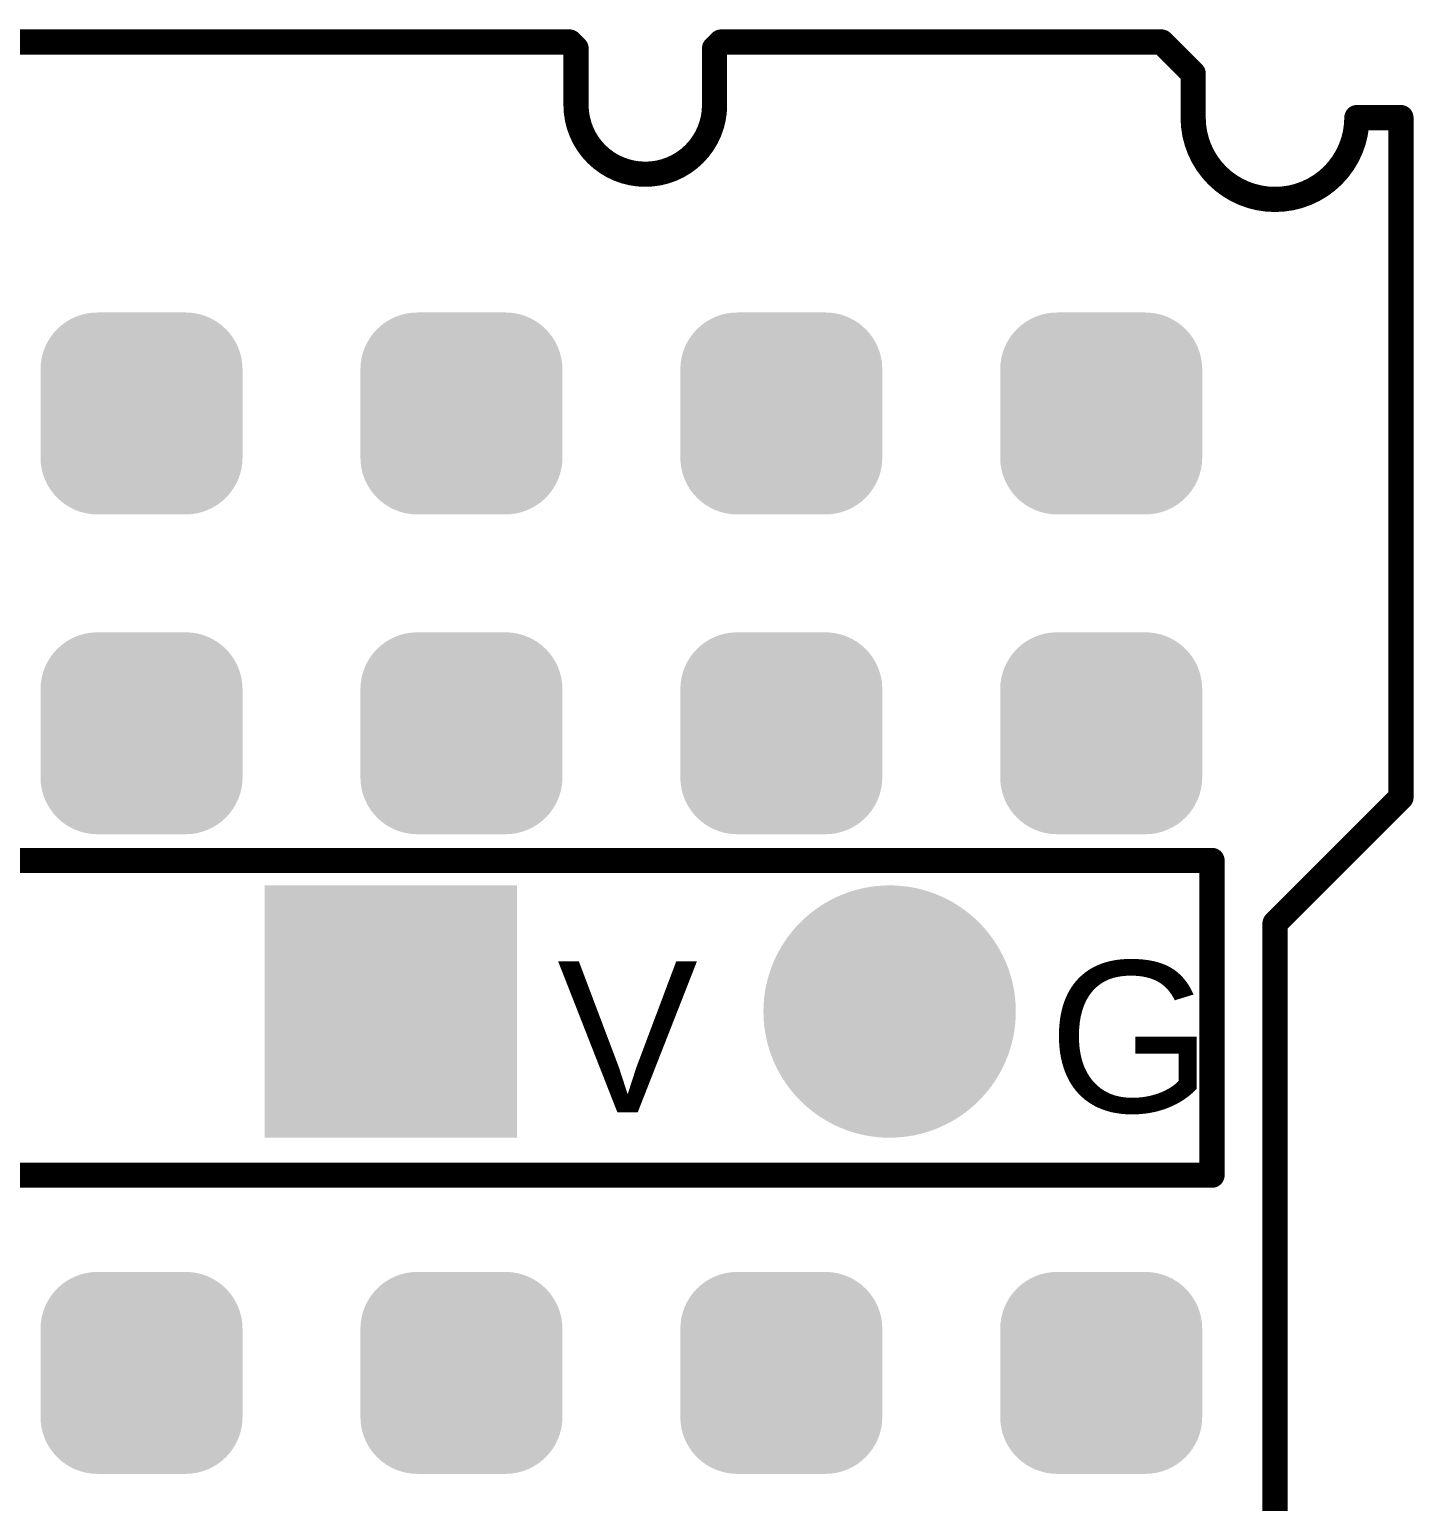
# Model space of a CAD drawing. Header units: millimetres. Extents: x -10.1 to 10.1, y -10.1 to 34.1.
# Drawn here: x -0.89 to 10.1, y 22.41 to 34.1 of the extents above; entities that cross this region are included whole.
import ezdxf

# ---------------------------------------------------------------- set-up
doc = ezdxf.new("R2010")
doc.units = ezdxf.units.MM
for name, color, linetype in [('BottomLayer', 5, 'Continuous'), ('BottomSolder', 6, 'Continuous'), ('Mechanical1', 6, 'Continuous'), ('MultiLayer', 9, 'Continuous'), ('PadHoleLayer', 156, 'Continuous'), ('TopLayer', 1, 'Continuous'), ('TopOverlay', 2, 'Continuous'), ('TopSolder', 216, 'Continuous')]:
    doc.layers.add(name, color=color, linetype=linetype)
doc.styles.add('Arial', font='arial.ttf', dxfattribs={"height": 0.2})

msp = doc.modelspace()

# ---------------------------------------------------------------- hatches: boundary and pattern name
at = {"layer": 'BottomLayer'}
h = msp.add_hatch(color=5, dxfattribs=at)
edge = h.paths.add_edge_path()
edge.add_arc((-0.35, 31.4), 0.35, 90, 180)
edge.add_line((-0.7, 31.4), (-0.7, 30.7))
edge.add_arc((-0.35, 30.7), 0.35, 180, 270)
edge.add_line((-0.35, 30.35), (0.35, 30.35))
edge.add_arc((0.35, 30.7), 0.35, 270, 360)
edge.add_line((0.7, 30.7), (0.7, 31.4))
edge.add_arc((0.35, 31.4), 0.35, 0, 90)
edge.add_line((0.35, 31.75), (-0.35, 31.75))
h = msp.add_hatch(color=5, dxfattribs=at)
edge = h.paths.add_edge_path()
edge.add_arc((2.89, 30.7), 0.35, 270, 360)
edge.add_line((3.24, 30.7), (3.24, 31.4))
edge.add_arc((2.89, 31.4), 0.35, 0, 90)
edge.add_line((2.89, 31.75), (2.19, 31.75))
edge.add_arc((2.19, 31.4), 0.35, 90, 180)
edge.add_line((1.84, 31.4), (1.84, 30.7))
edge.add_arc((2.19, 30.7), 0.35, 180, 270)
edge.add_line((2.19, 30.35), (2.89, 30.35))
h = msp.add_hatch(color=5, dxfattribs=at)
edge = h.paths.add_edge_path()
edge.add_arc((5.43, 30.7), 0.35, 270, 360)
edge.add_line((5.78, 30.7), (5.78, 31.4))
edge.add_arc((5.43, 31.4), 0.35, 0, 90)
edge.add_line((5.43, 31.75), (4.73, 31.75))
edge.add_arc((4.73, 31.4), 0.35, 90, 180)
edge.add_line((4.38, 31.4), (4.38, 30.7))
edge.add_arc((4.73, 30.7), 0.35, 180, 270)
edge.add_line((4.73, 30.35), (5.43, 30.35))
h = msp.add_hatch(color=5, dxfattribs=at)
edge = h.paths.add_edge_path()
edge.add_arc((7.97, 30.7), 0.35, 270, 360)
edge.add_line((8.32, 30.7), (8.32, 31.4))
edge.add_arc((7.97, 31.4), 0.35, 0, 90)
edge.add_line((7.97, 31.75), (7.27, 31.75))
edge.add_arc((7.27, 31.4), 0.35, 90, 180)
edge.add_line((6.92, 31.4), (6.92, 30.7))
edge.add_arc((7.27, 30.7), 0.35, 180, 270)
edge.add_line((7.27, 30.35), (7.97, 30.35))
h = msp.add_hatch(color=5, dxfattribs=at)
edge = h.paths.add_edge_path()
edge.add_arc((-0.35, 28.86), 0.35, 90, 180)
edge.add_line((-0.7, 28.86), (-0.7, 28.16))
edge.add_arc((-0.35, 28.16), 0.35, 180, 270)
edge.add_line((-0.35, 27.81), (0.35, 27.81))
edge.add_arc((0.35, 28.16), 0.35, 270, 360)
edge.add_line((0.7, 28.16), (0.7, 28.86))
edge.add_arc((0.35, 28.86), 0.35, 0, 90)
edge.add_line((0.35, 29.21), (-0.35, 29.21))
h = msp.add_hatch(color=5, dxfattribs=at)
edge = h.paths.add_edge_path()
edge.add_arc((2.89, 28.16), 0.35, 270, 360)
edge.add_line((3.24, 28.16), (3.24, 28.86))
edge.add_arc((2.89, 28.86), 0.35, 0, 90)
edge.add_line((2.89, 29.21), (2.19, 29.21))
edge.add_arc((2.19, 28.86), 0.35, 90, 180)
edge.add_line((1.84, 28.86), (1.84, 28.16))
edge.add_arc((2.19, 28.16), 0.35, 180, 270)
edge.add_line((2.19, 27.81), (2.89, 27.81))
h = msp.add_hatch(color=5, dxfattribs=at)
edge = h.paths.add_edge_path()
edge.add_arc((5.43, 28.16), 0.35, 270, 360)
edge.add_line((5.78, 28.16), (5.78, 28.86))
edge.add_arc((5.43, 28.86), 0.35, 0, 90)
edge.add_line((5.43, 29.21), (4.73, 29.21))
edge.add_arc((4.73, 28.86), 0.35, 90, 180)
edge.add_line((4.38, 28.86), (4.38, 28.16))
edge.add_arc((4.73, 28.16), 0.35, 180, 270)
edge.add_line((4.73, 27.81), (5.43, 27.81))
h = msp.add_hatch(color=5, dxfattribs=at)
edge = h.paths.add_edge_path()
edge.add_arc((7.97, 28.16), 0.35, 270, 360)
edge.add_line((8.32, 28.16), (8.32, 28.86))
edge.add_arc((7.97, 28.86), 0.35, 0, 90)
edge.add_line((7.97, 29.21), (7.27, 29.21))
edge.add_arc((7.27, 28.86), 0.35, 90, 180)
edge.add_line((6.92, 28.86), (6.92, 28.16))
edge.add_arc((7.27, 28.16), 0.35, 180, 270)
edge.add_line((7.27, 27.81), (7.97, 27.81))
msp.add_hatch(color=5, dxfattribs=at).paths.add_polyline_path([(1.08, 25.4), (1.08, 27.2), (2.88, 27.2), (2.88, 25.4)])
h = msp.add_hatch(color=5, dxfattribs=at)
edge = h.paths.add_edge_path()
edge.add_arc((5.94, 26.3), 0.9, 0, 360)
h = msp.add_hatch(color=5, dxfattribs=at)
edge = h.paths.add_edge_path()
edge.add_arc((-0.35, 23.78), 0.35, 90, 180)
edge.add_line((-0.7, 23.78), (-0.7, 23.08))
edge.add_arc((-0.35, 23.08), 0.35, 180, 270)
edge.add_line((-0.35, 22.73), (0.35, 22.73))
edge.add_arc((0.35, 23.08), 0.35, 270, 360)
edge.add_line((0.7, 23.08), (0.7, 23.78))
edge.add_arc((0.35, 23.78), 0.35, 0, 90)
edge.add_line((0.35, 24.13), (-0.35, 24.13))
h = msp.add_hatch(color=5, dxfattribs=at)
edge = h.paths.add_edge_path()
edge.add_arc((2.89, 23.08), 0.35, 270, 360)
edge.add_line((3.24, 23.08), (3.24, 23.78))
edge.add_arc((2.89, 23.78), 0.35, 0, 90)
edge.add_line((2.89, 24.13), (2.19, 24.13))
edge.add_arc((2.19, 23.78), 0.35, 90, 180)
edge.add_line((1.84, 23.78), (1.84, 23.08))
edge.add_arc((2.19, 23.08), 0.35, 180, 270)
edge.add_line((2.19, 22.73), (2.89, 22.73))
h = msp.add_hatch(color=5, dxfattribs=at)
edge = h.paths.add_edge_path()
edge.add_arc((5.43, 23.08), 0.35, 270, 360)
edge.add_line((5.78, 23.08), (5.78, 23.78))
edge.add_arc((5.43, 23.78), 0.35, 0, 90)
edge.add_line((5.43, 24.13), (4.73, 24.13))
edge.add_arc((4.73, 23.78), 0.35, 90, 180)
edge.add_line((4.38, 23.78), (4.38, 23.08))
edge.add_arc((4.73, 23.08), 0.35, 180, 270)
edge.add_line((4.73, 22.73), (5.43, 22.73))
h = msp.add_hatch(color=5, dxfattribs=at)
edge = h.paths.add_edge_path()
edge.add_arc((7.97, 23.08), 0.35, 270, 360)
edge.add_line((8.32, 23.08), (8.32, 23.78))
edge.add_arc((7.97, 23.78), 0.35, 0, 90)
edge.add_line((7.97, 24.13), (7.27, 24.13))
edge.add_arc((7.27, 23.78), 0.35, 90, 180)
edge.add_line((6.92, 23.78), (6.92, 23.08))
edge.add_arc((7.27, 23.08), 0.35, 180, 270)
edge.add_line((7.27, 22.73), (7.97, 22.73))
at = {"layer": 'BottomSolder'}
h = msp.add_hatch(color=6, dxfattribs=at)
edge = h.paths.add_edge_path()
edge.add_arc((-0.35, 31.4), 0.452, 90, 180)
edge.add_line((-0.802, 31.4), (-0.802, 30.7))
edge.add_arc((-0.35, 30.7), 0.452, 180, 270)
edge.add_line((-0.35, 30.248), (0.35, 30.248))
edge.add_arc((0.35, 30.7), 0.452, 270, 360)
edge.add_line((0.802, 30.7), (0.802, 31.4))
edge.add_arc((0.35, 31.4), 0.452, 0, 90)
edge.add_line((0.35, 31.852), (-0.35, 31.852))
h = msp.add_hatch(color=6, dxfattribs=at)
edge = h.paths.add_edge_path()
edge.add_arc((2.89, 30.7), 0.452, 270, 360)
edge.add_line((3.342, 30.7), (3.342, 31.4))
edge.add_arc((2.89, 31.4), 0.452, 0, 90)
edge.add_line((2.89, 31.852), (2.19, 31.852))
edge.add_arc((2.19, 31.4), 0.452, 90, 180)
edge.add_line((1.738, 31.4), (1.738, 30.7))
edge.add_arc((2.19, 30.7), 0.452, 180, 270)
edge.add_line((2.19, 30.248), (2.89, 30.248))
h = msp.add_hatch(color=6, dxfattribs=at)
edge = h.paths.add_edge_path()
edge.add_arc((5.43, 30.7), 0.452, 270, 360)
edge.add_line((5.882, 30.7), (5.882, 31.4))
edge.add_arc((5.43, 31.4), 0.452, 0, 90)
edge.add_line((5.43, 31.852), (4.73, 31.852))
edge.add_arc((4.73, 31.4), 0.452, 90, 180)
edge.add_line((4.278, 31.4), (4.278, 30.7))
edge.add_arc((4.73, 30.7), 0.452, 180, 270)
edge.add_line((4.73, 30.248), (5.43, 30.248))
h = msp.add_hatch(color=6, dxfattribs=at)
edge = h.paths.add_edge_path()
edge.add_arc((7.97, 30.7), 0.452, 270, 360)
edge.add_line((8.422, 30.7), (8.422, 31.4))
edge.add_arc((7.97, 31.4), 0.452, 0, 90)
edge.add_line((7.97, 31.852), (7.27, 31.852))
edge.add_arc((7.27, 31.4), 0.452, 90, 180)
edge.add_line((6.818, 31.4), (6.818, 30.7))
edge.add_arc((7.27, 30.7), 0.452, 180, 270)
edge.add_line((7.27, 30.248), (7.97, 30.248))
h = msp.add_hatch(color=6, dxfattribs=at)
edge = h.paths.add_edge_path()
edge.add_arc((-0.35, 28.86), 0.452, 90, 180)
edge.add_line((-0.802, 28.86), (-0.802, 28.16))
edge.add_arc((-0.35, 28.16), 0.452, 180, 270)
edge.add_line((-0.35, 27.708), (0.35, 27.708))
edge.add_arc((0.35, 28.16), 0.452, 270, 360)
edge.add_line((0.802, 28.16), (0.802, 28.86))
edge.add_arc((0.35, 28.86), 0.452, 0, 90)
edge.add_line((0.35, 29.312), (-0.35, 29.312))
h = msp.add_hatch(color=6, dxfattribs=at)
edge = h.paths.add_edge_path()
edge.add_arc((2.89, 28.16), 0.452, 270, 360)
edge.add_line((3.342, 28.16), (3.342, 28.86))
edge.add_arc((2.89, 28.86), 0.452, 0, 90)
edge.add_line((2.89, 29.312), (2.19, 29.312))
edge.add_arc((2.19, 28.86), 0.452, 90, 180)
edge.add_line((1.738, 28.86), (1.738, 28.16))
edge.add_arc((2.19, 28.16), 0.452, 180, 270)
edge.add_line((2.19, 27.708), (2.89, 27.708))
h = msp.add_hatch(color=6, dxfattribs=at)
edge = h.paths.add_edge_path()
edge.add_arc((5.43, 28.16), 0.452, 270, 360)
edge.add_line((5.882, 28.16), (5.882, 28.86))
edge.add_arc((5.43, 28.86), 0.452, 0, 90)
edge.add_line((5.43, 29.312), (4.73, 29.312))
edge.add_arc((4.73, 28.86), 0.452, 90, 180)
edge.add_line((4.278, 28.86), (4.278, 28.16))
edge.add_arc((4.73, 28.16), 0.452, 180, 270)
edge.add_line((4.73, 27.708), (5.43, 27.708))
h = msp.add_hatch(color=6, dxfattribs=at)
edge = h.paths.add_edge_path()
edge.add_arc((7.97, 28.16), 0.452, 270, 360)
edge.add_line((8.422, 28.16), (8.422, 28.86))
edge.add_arc((7.97, 28.86), 0.452, 0, 90)
edge.add_line((7.97, 29.312), (7.27, 29.312))
edge.add_arc((7.27, 28.86), 0.452, 90, 180)
edge.add_line((6.818, 28.86), (6.818, 28.16))
edge.add_arc((7.27, 28.16), 0.452, 180, 270)
edge.add_line((7.27, 27.708), (7.97, 27.708))
msp.add_hatch(color=6, dxfattribs=at).paths.add_polyline_path([(0.978, 25.298), (0.978, 27.302), (2.982, 27.302), (2.982, 25.298)])
h = msp.add_hatch(color=6, dxfattribs=at)
edge = h.paths.add_edge_path()
edge.add_arc((5.94, 26.3), 1.002, 0, 360)
h = msp.add_hatch(color=6, dxfattribs=at)
edge = h.paths.add_edge_path()
edge.add_arc((-0.35, 23.78), 0.452, 90, 180)
edge.add_line((-0.802, 23.78), (-0.802, 23.08))
edge.add_arc((-0.35, 23.08), 0.452, 180, 270)
edge.add_line((-0.35, 22.628), (0.35, 22.628))
edge.add_arc((0.35, 23.08), 0.452, 270, 360)
edge.add_line((0.802, 23.08), (0.802, 23.78))
edge.add_arc((0.35, 23.78), 0.452, 0, 90)
edge.add_line((0.35, 24.232), (-0.35, 24.232))
h = msp.add_hatch(color=6, dxfattribs=at)
edge = h.paths.add_edge_path()
edge.add_arc((2.89, 23.08), 0.452, 270, 360)
edge.add_line((3.342, 23.08), (3.342, 23.78))
edge.add_arc((2.89, 23.78), 0.452, 0, 90)
edge.add_line((2.89, 24.232), (2.19, 24.232))
edge.add_arc((2.19, 23.78), 0.452, 90, 180)
edge.add_line((1.738, 23.78), (1.738, 23.08))
edge.add_arc((2.19, 23.08), 0.452, 180, 270)
edge.add_line((2.19, 22.628), (2.89, 22.628))
h = msp.add_hatch(color=6, dxfattribs=at)
edge = h.paths.add_edge_path()
edge.add_arc((5.43, 23.08), 0.452, 270, 360)
edge.add_line((5.882, 23.08), (5.882, 23.78))
edge.add_arc((5.43, 23.78), 0.452, 0, 90)
edge.add_line((5.43, 24.232), (4.73, 24.232))
edge.add_arc((4.73, 23.78), 0.452, 90, 180)
edge.add_line((4.278, 23.78), (4.278, 23.08))
edge.add_arc((4.73, 23.08), 0.452, 180, 270)
edge.add_line((4.73, 22.628), (5.43, 22.628))
h = msp.add_hatch(color=6, dxfattribs=at)
edge = h.paths.add_edge_path()
edge.add_arc((7.97, 23.08), 0.452, 270, 360)
edge.add_line((8.422, 23.08), (8.422, 23.78))
edge.add_arc((7.97, 23.78), 0.452, 0, 90)
edge.add_line((7.97, 24.232), (7.27, 24.232))
edge.add_arc((7.27, 23.78), 0.452, 90, 180)
edge.add_line((6.818, 23.78), (6.818, 23.08))
edge.add_arc((7.27, 23.08), 0.452, 180, 270)
edge.add_line((7.27, 22.628), (7.97, 22.628))
at = {"layer": 'MultiLayer'}
h = msp.add_hatch(color=9, dxfattribs=at)
edge = h.paths.add_edge_path()
edge.add_arc((-0.35, 31.4), 0.35, 90, 180)
edge.add_line((-0.7, 31.4), (-0.7, 30.7))
edge.add_arc((-0.35, 30.7), 0.35, 180, 270)
edge.add_line((-0.35, 30.35), (0.35, 30.35))
edge.add_arc((0.35, 30.7), 0.35, 270, 360)
edge.add_line((0.7, 30.7), (0.7, 31.4))
edge.add_arc((0.35, 31.4), 0.35, 0, 90)
edge.add_line((0.35, 31.75), (-0.35, 31.75))
h = msp.add_hatch(color=9, dxfattribs=at)
edge = h.paths.add_edge_path()
edge.add_arc((2.89, 30.7), 0.35, 270, 360)
edge.add_line((3.24, 30.7), (3.24, 31.4))
edge.add_arc((2.89, 31.4), 0.35, 0, 90)
edge.add_line((2.89, 31.75), (2.19, 31.75))
edge.add_arc((2.19, 31.4), 0.35, 90, 180)
edge.add_line((1.84, 31.4), (1.84, 30.7))
edge.add_arc((2.19, 30.7), 0.35, 180, 270)
edge.add_line((2.19, 30.35), (2.89, 30.35))
h = msp.add_hatch(color=9, dxfattribs=at)
edge = h.paths.add_edge_path()
edge.add_arc((5.43, 30.7), 0.35, 270, 360)
edge.add_line((5.78, 30.7), (5.78, 31.4))
edge.add_arc((5.43, 31.4), 0.35, 0, 90)
edge.add_line((5.43, 31.75), (4.73, 31.75))
edge.add_arc((4.73, 31.4), 0.35, 90, 180)
edge.add_line((4.38, 31.4), (4.38, 30.7))
edge.add_arc((4.73, 30.7), 0.35, 180, 270)
edge.add_line((4.73, 30.35), (5.43, 30.35))
h = msp.add_hatch(color=9, dxfattribs=at)
edge = h.paths.add_edge_path()
edge.add_arc((7.97, 30.7), 0.35, 270, 360)
edge.add_line((8.32, 30.7), (8.32, 31.4))
edge.add_arc((7.97, 31.4), 0.35, 0, 90)
edge.add_line((7.97, 31.75), (7.27, 31.75))
edge.add_arc((7.27, 31.4), 0.35, 90, 180)
edge.add_line((6.92, 31.4), (6.92, 30.7))
edge.add_arc((7.27, 30.7), 0.35, 180, 270)
edge.add_line((7.27, 30.35), (7.97, 30.35))
h = msp.add_hatch(color=9, dxfattribs=at)
edge = h.paths.add_edge_path()
edge.add_arc((-0.35, 28.86), 0.35, 90, 180)
edge.add_line((-0.7, 28.86), (-0.7, 28.16))
edge.add_arc((-0.35, 28.16), 0.35, 180, 270)
edge.add_line((-0.35, 27.81), (0.35, 27.81))
edge.add_arc((0.35, 28.16), 0.35, 270, 360)
edge.add_line((0.7, 28.16), (0.7, 28.86))
edge.add_arc((0.35, 28.86), 0.35, 0, 90)
edge.add_line((0.35, 29.21), (-0.35, 29.21))
h = msp.add_hatch(color=9, dxfattribs=at)
edge = h.paths.add_edge_path()
edge.add_arc((2.89, 28.16), 0.35, 270, 360)
edge.add_line((3.24, 28.16), (3.24, 28.86))
edge.add_arc((2.89, 28.86), 0.35, 0, 90)
edge.add_line((2.89, 29.21), (2.19, 29.21))
edge.add_arc((2.19, 28.86), 0.35, 90, 180)
edge.add_line((1.84, 28.86), (1.84, 28.16))
edge.add_arc((2.19, 28.16), 0.35, 180, 270)
edge.add_line((2.19, 27.81), (2.89, 27.81))
h = msp.add_hatch(color=9, dxfattribs=at)
edge = h.paths.add_edge_path()
edge.add_arc((5.43, 28.16), 0.35, 270, 360)
edge.add_line((5.78, 28.16), (5.78, 28.86))
edge.add_arc((5.43, 28.86), 0.35, 0, 90)
edge.add_line((5.43, 29.21), (4.73, 29.21))
edge.add_arc((4.73, 28.86), 0.35, 90, 180)
edge.add_line((4.38, 28.86), (4.38, 28.16))
edge.add_arc((4.73, 28.16), 0.35, 180, 270)
edge.add_line((4.73, 27.81), (5.43, 27.81))
h = msp.add_hatch(color=9, dxfattribs=at)
edge = h.paths.add_edge_path()
edge.add_arc((7.97, 28.16), 0.35, 270, 360)
edge.add_line((8.32, 28.16), (8.32, 28.86))
edge.add_arc((7.97, 28.86), 0.35, 0, 90)
edge.add_line((7.97, 29.21), (7.27, 29.21))
edge.add_arc((7.27, 28.86), 0.35, 90, 180)
edge.add_line((6.92, 28.86), (6.92, 28.16))
edge.add_arc((7.27, 28.16), 0.35, 180, 270)
edge.add_line((7.27, 27.81), (7.97, 27.81))
msp.add_hatch(color=9, dxfattribs=at).paths.add_polyline_path([(1.08, 25.4), (1.08, 27.2), (2.88, 27.2), (2.88, 25.4)])
h = msp.add_hatch(color=9, dxfattribs=at)
edge = h.paths.add_edge_path()
edge.add_arc((5.94, 26.3), 0.9, 0, 360)
h = msp.add_hatch(color=9, dxfattribs=at)
edge = h.paths.add_edge_path()
edge.add_arc((-0.35, 23.78), 0.35, 90, 180)
edge.add_line((-0.7, 23.78), (-0.7, 23.08))
edge.add_arc((-0.35, 23.08), 0.35, 180, 270)
edge.add_line((-0.35, 22.73), (0.35, 22.73))
edge.add_arc((0.35, 23.08), 0.35, 270, 360)
edge.add_line((0.7, 23.08), (0.7, 23.78))
edge.add_arc((0.35, 23.78), 0.35, 0, 90)
edge.add_line((0.35, 24.13), (-0.35, 24.13))
h = msp.add_hatch(color=9, dxfattribs=at)
edge = h.paths.add_edge_path()
edge.add_arc((2.89, 23.08), 0.35, 270, 360)
edge.add_line((3.24, 23.08), (3.24, 23.78))
edge.add_arc((2.89, 23.78), 0.35, 0, 90)
edge.add_line((2.89, 24.13), (2.19, 24.13))
edge.add_arc((2.19, 23.78), 0.35, 90, 180)
edge.add_line((1.84, 23.78), (1.84, 23.08))
edge.add_arc((2.19, 23.08), 0.35, 180, 270)
edge.add_line((2.19, 22.73), (2.89, 22.73))
h = msp.add_hatch(color=9, dxfattribs=at)
edge = h.paths.add_edge_path()
edge.add_arc((5.43, 23.08), 0.35, 270, 360)
edge.add_line((5.78, 23.08), (5.78, 23.78))
edge.add_arc((5.43, 23.78), 0.35, 0, 90)
edge.add_line((5.43, 24.13), (4.73, 24.13))
edge.add_arc((4.73, 23.78), 0.35, 90, 180)
edge.add_line((4.38, 23.78), (4.38, 23.08))
edge.add_arc((4.73, 23.08), 0.35, 180, 270)
edge.add_line((4.73, 22.73), (5.43, 22.73))
h = msp.add_hatch(color=9, dxfattribs=at)
edge = h.paths.add_edge_path()
edge.add_arc((7.97, 23.08), 0.35, 270, 360)
edge.add_line((8.32, 23.08), (8.32, 23.78))
edge.add_arc((7.97, 23.78), 0.35, 0, 90)
edge.add_line((7.97, 24.13), (7.27, 24.13))
edge.add_arc((7.27, 23.78), 0.35, 90, 180)
edge.add_line((6.92, 23.78), (6.92, 23.08))
edge.add_arc((7.27, 23.08), 0.35, 180, 270)
edge.add_line((7.27, 22.73), (7.97, 22.73))
at = {"layer": 'PadHoleLayer'}
h = msp.add_hatch(color=156, dxfattribs=at)
edge = h.paths.add_edge_path()
edge.add_arc((0, 31.05), 0.425, 0, 360)
h = msp.add_hatch(color=156, dxfattribs=at)
edge = h.paths.add_edge_path()
edge.add_arc((2.54, 31.05), 0.425, 0, 360)
h = msp.add_hatch(color=156, dxfattribs=at)
edge = h.paths.add_edge_path()
edge.add_arc((5.08, 31.05), 0.425, 0, 360)
h = msp.add_hatch(color=156, dxfattribs=at)
edge = h.paths.add_edge_path()
edge.add_arc((7.62, 31.05), 0.425, 0, 360)
h = msp.add_hatch(color=156, dxfattribs=at)
edge = h.paths.add_edge_path()
edge.add_arc((0, 28.51), 0.425, 0, 360)
h = msp.add_hatch(color=156, dxfattribs=at)
edge = h.paths.add_edge_path()
edge.add_arc((2.54, 28.51), 0.425, 0, 360)
h = msp.add_hatch(color=156, dxfattribs=at)
edge = h.paths.add_edge_path()
edge.add_arc((5.08, 28.51), 0.425, 0, 360)
h = msp.add_hatch(color=156, dxfattribs=at)
edge = h.paths.add_edge_path()
edge.add_arc((7.62, 28.51), 0.425, 0, 360)
h = msp.add_hatch(color=156, dxfattribs=at)
edge = h.paths.add_edge_path()
edge.add_arc((1.98, 26.3), 0.65, 0, 360)
h = msp.add_hatch(color=156, dxfattribs=at)
edge = h.paths.add_edge_path()
edge.add_arc((5.94, 26.3), 0.65, 0, 360)
h = msp.add_hatch(color=156, dxfattribs=at)
edge = h.paths.add_edge_path()
edge.add_arc((0, 23.43), 0.425, 0, 360)
h = msp.add_hatch(color=156, dxfattribs=at)
edge = h.paths.add_edge_path()
edge.add_arc((2.54, 23.43), 0.425, 0, 360)
h = msp.add_hatch(color=156, dxfattribs=at)
edge = h.paths.add_edge_path()
edge.add_arc((5.08, 23.43), 0.425, 0, 360)
h = msp.add_hatch(color=156, dxfattribs=at)
edge = h.paths.add_edge_path()
edge.add_arc((7.62, 23.43), 0.425, 0, 360)
at = {"layer": 'TopLayer'}
h = msp.add_hatch(color=1, dxfattribs=at)
edge = h.paths.add_edge_path()
edge.add_arc((-0.35, 31.4), 0.35, 90, 180)
edge.add_line((-0.7, 31.4), (-0.7, 30.7))
edge.add_arc((-0.35, 30.7), 0.35, 180, 270)
edge.add_line((-0.35, 30.35), (0.35, 30.35))
edge.add_arc((0.35, 30.7), 0.35, 270, 360)
edge.add_line((0.7, 30.7), (0.7, 31.4))
edge.add_arc((0.35, 31.4), 0.35, 0, 90)
edge.add_line((0.35, 31.75), (-0.35, 31.75))
h = msp.add_hatch(color=1, dxfattribs=at)
edge = h.paths.add_edge_path()
edge.add_arc((2.89, 30.7), 0.35, 270, 360)
edge.add_line((3.24, 30.7), (3.24, 31.4))
edge.add_arc((2.89, 31.4), 0.35, 0, 90)
edge.add_line((2.89, 31.75), (2.19, 31.75))
edge.add_arc((2.19, 31.4), 0.35, 90, 180)
edge.add_line((1.84, 31.4), (1.84, 30.7))
edge.add_arc((2.19, 30.7), 0.35, 180, 270)
edge.add_line((2.19, 30.35), (2.89, 30.35))
h = msp.add_hatch(color=1, dxfattribs=at)
edge = h.paths.add_edge_path()
edge.add_arc((5.43, 30.7), 0.35, 270, 360)
edge.add_line((5.78, 30.7), (5.78, 31.4))
edge.add_arc((5.43, 31.4), 0.35, 0, 90)
edge.add_line((5.43, 31.75), (4.73, 31.75))
edge.add_arc((4.73, 31.4), 0.35, 90, 180)
edge.add_line((4.38, 31.4), (4.38, 30.7))
edge.add_arc((4.73, 30.7), 0.35, 180, 270)
edge.add_line((4.73, 30.35), (5.43, 30.35))
h = msp.add_hatch(color=1, dxfattribs=at)
edge = h.paths.add_edge_path()
edge.add_arc((7.97, 30.7), 0.35, 270, 360)
edge.add_line((8.32, 30.7), (8.32, 31.4))
edge.add_arc((7.97, 31.4), 0.35, 0, 90)
edge.add_line((7.97, 31.75), (7.27, 31.75))
edge.add_arc((7.27, 31.4), 0.35, 90, 180)
edge.add_line((6.92, 31.4), (6.92, 30.7))
edge.add_arc((7.27, 30.7), 0.35, 180, 270)
edge.add_line((7.27, 30.35), (7.97, 30.35))
h = msp.add_hatch(color=1, dxfattribs=at)
edge = h.paths.add_edge_path()
edge.add_arc((-0.35, 28.86), 0.35, 90, 180)
edge.add_line((-0.7, 28.86), (-0.7, 28.16))
edge.add_arc((-0.35, 28.16), 0.35, 180, 270)
edge.add_line((-0.35, 27.81), (0.35, 27.81))
edge.add_arc((0.35, 28.16), 0.35, 270, 360)
edge.add_line((0.7, 28.16), (0.7, 28.86))
edge.add_arc((0.35, 28.86), 0.35, 0, 90)
edge.add_line((0.35, 29.21), (-0.35, 29.21))
h = msp.add_hatch(color=1, dxfattribs=at)
edge = h.paths.add_edge_path()
edge.add_arc((2.89, 28.16), 0.35, 270, 360)
edge.add_line((3.24, 28.16), (3.24, 28.86))
edge.add_arc((2.89, 28.86), 0.35, 0, 90)
edge.add_line((2.89, 29.21), (2.19, 29.21))
edge.add_arc((2.19, 28.86), 0.35, 90, 180)
edge.add_line((1.84, 28.86), (1.84, 28.16))
edge.add_arc((2.19, 28.16), 0.35, 180, 270)
edge.add_line((2.19, 27.81), (2.89, 27.81))
h = msp.add_hatch(color=1, dxfattribs=at)
edge = h.paths.add_edge_path()
edge.add_arc((5.43, 28.16), 0.35, 270, 360)
edge.add_line((5.78, 28.16), (5.78, 28.86))
edge.add_arc((5.43, 28.86), 0.35, 0, 90)
edge.add_line((5.43, 29.21), (4.73, 29.21))
edge.add_arc((4.73, 28.86), 0.35, 90, 180)
edge.add_line((4.38, 28.86), (4.38, 28.16))
edge.add_arc((4.73, 28.16), 0.35, 180, 270)
edge.add_line((4.73, 27.81), (5.43, 27.81))
h = msp.add_hatch(color=1, dxfattribs=at)
edge = h.paths.add_edge_path()
edge.add_arc((7.97, 28.16), 0.35, 270, 360)
edge.add_line((8.32, 28.16), (8.32, 28.86))
edge.add_arc((7.97, 28.86), 0.35, 0, 90)
edge.add_line((7.97, 29.21), (7.27, 29.21))
edge.add_arc((7.27, 28.86), 0.35, 90, 180)
edge.add_line((6.92, 28.86), (6.92, 28.16))
edge.add_arc((7.27, 28.16), 0.35, 180, 270)
edge.add_line((7.27, 27.81), (7.97, 27.81))
msp.add_hatch(color=1, dxfattribs=at).paths.add_polyline_path([(1.08, 25.4), (1.08, 27.2), (2.88, 27.2), (2.88, 25.4)])
h = msp.add_hatch(color=1, dxfattribs=at)
edge = h.paths.add_edge_path()
edge.add_arc((5.94, 26.3), 0.9, 0, 360)
h = msp.add_hatch(color=1, dxfattribs=at)
edge = h.paths.add_edge_path()
edge.add_arc((-0.35, 23.78), 0.35, 90, 180)
edge.add_line((-0.7, 23.78), (-0.7, 23.08))
edge.add_arc((-0.35, 23.08), 0.35, 180, 270)
edge.add_line((-0.35, 22.73), (0.35, 22.73))
edge.add_arc((0.35, 23.08), 0.35, 270, 360)
edge.add_line((0.7, 23.08), (0.7, 23.78))
edge.add_arc((0.35, 23.78), 0.35, 0, 90)
edge.add_line((0.35, 24.13), (-0.35, 24.13))
h = msp.add_hatch(color=1, dxfattribs=at)
edge = h.paths.add_edge_path()
edge.add_arc((2.89, 23.08), 0.35, 270, 360)
edge.add_line((3.24, 23.08), (3.24, 23.78))
edge.add_arc((2.89, 23.78), 0.35, 0, 90)
edge.add_line((2.89, 24.13), (2.19, 24.13))
edge.add_arc((2.19, 23.78), 0.35, 90, 180)
edge.add_line((1.84, 23.78), (1.84, 23.08))
edge.add_arc((2.19, 23.08), 0.35, 180, 270)
edge.add_line((2.19, 22.73), (2.89, 22.73))
h = msp.add_hatch(color=1, dxfattribs=at)
edge = h.paths.add_edge_path()
edge.add_arc((5.43, 23.08), 0.35, 270, 360)
edge.add_line((5.78, 23.08), (5.78, 23.78))
edge.add_arc((5.43, 23.78), 0.35, 0, 90)
edge.add_line((5.43, 24.13), (4.73, 24.13))
edge.add_arc((4.73, 23.78), 0.35, 90, 180)
edge.add_line((4.38, 23.78), (4.38, 23.08))
edge.add_arc((4.73, 23.08), 0.35, 180, 270)
edge.add_line((4.73, 22.73), (5.43, 22.73))
h = msp.add_hatch(color=1, dxfattribs=at)
edge = h.paths.add_edge_path()
edge.add_arc((7.97, 23.08), 0.35, 270, 360)
edge.add_line((8.32, 23.08), (8.32, 23.78))
edge.add_arc((7.97, 23.78), 0.35, 0, 90)
edge.add_line((7.97, 24.13), (7.27, 24.13))
edge.add_arc((7.27, 23.78), 0.35, 90, 180)
edge.add_line((6.92, 23.78), (6.92, 23.08))
edge.add_arc((7.27, 23.08), 0.35, 180, 270)
edge.add_line((7.27, 22.73), (7.97, 22.73))
at = {"layer": 'TopSolder'}
h = msp.add_hatch(color=216, dxfattribs=at)
edge = h.paths.add_edge_path()
edge.add_arc((-0.35, 31.4), 0.452, 90, 180)
edge.add_line((-0.802, 31.4), (-0.802, 30.7))
edge.add_arc((-0.35, 30.7), 0.452, 180, 270)
edge.add_line((-0.35, 30.248), (0.35, 30.248))
edge.add_arc((0.35, 30.7), 0.452, 270, 360)
edge.add_line((0.802, 30.7), (0.802, 31.4))
edge.add_arc((0.35, 31.4), 0.452, 0, 90)
edge.add_line((0.35, 31.852), (-0.35, 31.852))
h = msp.add_hatch(color=216, dxfattribs=at)
edge = h.paths.add_edge_path()
edge.add_arc((2.89, 30.7), 0.452, 270, 360)
edge.add_line((3.342, 30.7), (3.342, 31.4))
edge.add_arc((2.89, 31.4), 0.452, 0, 90)
edge.add_line((2.89, 31.852), (2.19, 31.852))
edge.add_arc((2.19, 31.4), 0.452, 90, 180)
edge.add_line((1.738, 31.4), (1.738, 30.7))
edge.add_arc((2.19, 30.7), 0.452, 180, 270)
edge.add_line((2.19, 30.248), (2.89, 30.248))
h = msp.add_hatch(color=216, dxfattribs=at)
edge = h.paths.add_edge_path()
edge.add_arc((5.43, 30.7), 0.452, 270, 360)
edge.add_line((5.882, 30.7), (5.882, 31.4))
edge.add_arc((5.43, 31.4), 0.452, 0, 90)
edge.add_line((5.43, 31.852), (4.73, 31.852))
edge.add_arc((4.73, 31.4), 0.452, 90, 180)
edge.add_line((4.278, 31.4), (4.278, 30.7))
edge.add_arc((4.73, 30.7), 0.452, 180, 270)
edge.add_line((4.73, 30.248), (5.43, 30.248))
h = msp.add_hatch(color=216, dxfattribs=at)
edge = h.paths.add_edge_path()
edge.add_arc((7.97, 30.7), 0.452, 270, 360)
edge.add_line((8.422, 30.7), (8.422, 31.4))
edge.add_arc((7.97, 31.4), 0.452, 0, 90)
edge.add_line((7.97, 31.852), (7.27, 31.852))
edge.add_arc((7.27, 31.4), 0.452, 90, 180)
edge.add_line((6.818, 31.4), (6.818, 30.7))
edge.add_arc((7.27, 30.7), 0.452, 180, 270)
edge.add_line((7.27, 30.248), (7.97, 30.248))
h = msp.add_hatch(color=216, dxfattribs=at)
edge = h.paths.add_edge_path()
edge.add_arc((-0.35, 28.86), 0.452, 90, 180)
edge.add_line((-0.802, 28.86), (-0.802, 28.16))
edge.add_arc((-0.35, 28.16), 0.452, 180, 270)
edge.add_line((-0.35, 27.708), (0.35, 27.708))
edge.add_arc((0.35, 28.16), 0.452, 270, 360)
edge.add_line((0.802, 28.16), (0.802, 28.86))
edge.add_arc((0.35, 28.86), 0.452, 0, 90)
edge.add_line((0.35, 29.312), (-0.35, 29.312))
h = msp.add_hatch(color=216, dxfattribs=at)
edge = h.paths.add_edge_path()
edge.add_arc((2.89, 28.16), 0.452, 270, 360)
edge.add_line((3.342, 28.16), (3.342, 28.86))
edge.add_arc((2.89, 28.86), 0.452, 0, 90)
edge.add_line((2.89, 29.312), (2.19, 29.312))
edge.add_arc((2.19, 28.86), 0.452, 90, 180)
edge.add_line((1.738, 28.86), (1.738, 28.16))
edge.add_arc((2.19, 28.16), 0.452, 180, 270)
edge.add_line((2.19, 27.708), (2.89, 27.708))
h = msp.add_hatch(color=216, dxfattribs=at)
edge = h.paths.add_edge_path()
edge.add_arc((5.43, 28.16), 0.452, 270, 360)
edge.add_line((5.882, 28.16), (5.882, 28.86))
edge.add_arc((5.43, 28.86), 0.452, 0, 90)
edge.add_line((5.43, 29.312), (4.73, 29.312))
edge.add_arc((4.73, 28.86), 0.452, 90, 180)
edge.add_line((4.278, 28.86), (4.278, 28.16))
edge.add_arc((4.73, 28.16), 0.452, 180, 270)
edge.add_line((4.73, 27.708), (5.43, 27.708))
h = msp.add_hatch(color=216, dxfattribs=at)
edge = h.paths.add_edge_path()
edge.add_arc((7.97, 28.16), 0.452, 270, 360)
edge.add_line((8.422, 28.16), (8.422, 28.86))
edge.add_arc((7.97, 28.86), 0.452, 0, 90)
edge.add_line((7.97, 29.312), (7.27, 29.312))
edge.add_arc((7.27, 28.86), 0.452, 90, 180)
edge.add_line((6.818, 28.86), (6.818, 28.16))
edge.add_arc((7.27, 28.16), 0.452, 180, 270)
edge.add_line((7.27, 27.708), (7.97, 27.708))
msp.add_hatch(color=216, dxfattribs=at).paths.add_polyline_path([(0.978, 25.298), (0.978, 27.302), (2.982, 27.302), (2.982, 25.298)])
h = msp.add_hatch(color=216, dxfattribs=at)
edge = h.paths.add_edge_path()
edge.add_arc((5.94, 26.3), 1.002, 0, 360)
h = msp.add_hatch(color=216, dxfattribs=at)
edge = h.paths.add_edge_path()
edge.add_arc((-0.35, 23.78), 0.452, 90, 180)
edge.add_line((-0.802, 23.78), (-0.802, 23.08))
edge.add_arc((-0.35, 23.08), 0.452, 180, 270)
edge.add_line((-0.35, 22.628), (0.35, 22.628))
edge.add_arc((0.35, 23.08), 0.452, 270, 360)
edge.add_line((0.802, 23.08), (0.802, 23.78))
edge.add_arc((0.35, 23.78), 0.452, 0, 90)
edge.add_line((0.35, 24.232), (-0.35, 24.232))
h = msp.add_hatch(color=216, dxfattribs=at)
edge = h.paths.add_edge_path()
edge.add_arc((2.89, 23.08), 0.452, 270, 360)
edge.add_line((3.342, 23.08), (3.342, 23.78))
edge.add_arc((2.89, 23.78), 0.452, 0, 90)
edge.add_line((2.89, 24.232), (2.19, 24.232))
edge.add_arc((2.19, 23.78), 0.452, 90, 180)
edge.add_line((1.738, 23.78), (1.738, 23.08))
edge.add_arc((2.19, 23.08), 0.452, 180, 270)
edge.add_line((2.19, 22.628), (2.89, 22.628))
h = msp.add_hatch(color=216, dxfattribs=at)
edge = h.paths.add_edge_path()
edge.add_arc((5.43, 23.08), 0.452, 270, 360)
edge.add_line((5.882, 23.08), (5.882, 23.78))
edge.add_arc((5.43, 23.78), 0.452, 0, 90)
edge.add_line((5.43, 24.232), (4.73, 24.232))
edge.add_arc((4.73, 23.78), 0.452, 90, 180)
edge.add_line((4.278, 23.78), (4.278, 23.08))
edge.add_arc((4.73, 23.08), 0.452, 180, 270)
edge.add_line((4.73, 22.628), (5.43, 22.628))
h = msp.add_hatch(color=216, dxfattribs=at)
edge = h.paths.add_edge_path()
edge.add_arc((7.97, 23.08), 0.452, 270, 360)
edge.add_line((8.422, 23.08), (8.422, 23.78))
edge.add_arc((7.97, 23.78), 0.452, 0, 90)
edge.add_line((7.97, 24.232), (7.27, 24.232))
edge.add_arc((7.27, 23.78), 0.452, 90, 180)
edge.add_line((6.818, 23.78), (6.818, 23.08))
edge.add_arc((7.27, 23.08), 0.452, 180, 270)
edge.add_line((7.27, 22.628), (7.97, 22.628))

# ---------------------------------------------------------------- linework, layer by layer
at = {"layer": 'Mechanical1', "const_width": 0.2}
for points in [[(-3.4, 34), (0, 34)], [(0, 34), (3.4, 34)], [(3.4, 34), (3.45, 33.95)], [(3.45, 33.5), (3.45, 33.95)], [(4.55, 33.95), (4.6, 34)], [(4.55, 33.5), (4.55, 33.95)], [(4.6, 34), (7.5, 34)], [(7.5, 34), (8.1, 34)], [(8.1, 34), (8.35, 33.75)], [(8.35, 33.4), (8.35, 33.75)], [(9.65, 33.4), (10, 33.4)], [(10, 28), (10, 33.4)], [(9, 27), (10, 28)], [(9, 21), (9, 27)]]:
    msp.add_lwpolyline(points, dxfattribs=at)
at = {"layer": 'Mechanical1', "const_width": 0.1}
for points in [[(-0.05, 34, 1), (0.05, 34, 1)], [(-0.05, 34, 1), (0.05, 34, 1)], [(3.35, 34, 1), (3.45, 34, 1)], [(3.35, 34, 1), (3.45, 34, 1)], [(3.4, 33.95, 1), (3.5, 33.95, 1)], [(3.4, 33.95, 1), (3.5, 33.95, 1)], [(4.5, 33.95, 1), (4.6, 33.95, 1)], [(4.5, 33.95, 1), (4.6, 33.95, 1)], [(4.55, 34, 1), (4.65, 34, 1)], [(4.55, 34, 1), (4.65, 34, 1)], [(7.45, 34, 1), (7.55, 34, 1)], [(7.45, 34, 1), (7.55, 34, 1)], [(8.05, 34, 1), (8.15, 34, 1)], [(8.05, 34, 1), (8.15, 34, 1)], [(8.3, 33.75, 1), (8.4, 33.75, 1)], [(8.3, 33.75, 1), (8.4, 33.75, 1)], [(3.4, 33.5, 1), (3.5, 33.5, 1)], [(3.4, 33.5, 1), (3.5, 33.5, 1)], [(4.5, 33.5, 1), (4.6, 33.5, 1)], [(4.5, 33.5, 1), (4.6, 33.5, 1)], [(8.3, 33.4, 1), (8.4, 33.4, 1)], [(8.3, 33.4, 1), (8.4, 33.4, 1)], [(9.6, 33.4, 1), (9.7, 33.4, 1)], [(9.6, 33.4, 1), (9.7, 33.4, 1)], [(9.95, 33.4, 1), (10.05, 33.4, 1)], [(9.95, 33.4, 1), (10.05, 33.4, 1)], [(9.95, 28, 1), (10.05, 28, 1)], [(9.95, 28, 1), (10.05, 28, 1)], [(8.95, 27, 1), (9.05, 27, 1)], [(8.95, 27, 1), (9.05, 27, 1)]]:
    msp.add_lwpolyline(points, format="xyb", close=True, dxfattribs=at)
at = {"layer": 'Mechanical1', "const_width": 0.2}
for points in [[(4.55, 33.5, -1), (3.45, 33.5)], [(9.65, 33.4, -1), (8.35, 33.4)]]:
    msp.add_lwpolyline(points, format="xyb", dxfattribs=at)
at = {"layer": 'TopOverlay', "const_width": 0.2}
for points in [[(-8.5, 27.5), (8.5, 27.5)], [(8.5, 25), (8.5, 27.5)], [(-8.5, 25), (8.5, 25)]]:
    msp.add_lwpolyline(points, dxfattribs=at)
at = {"layer": 'TopOverlay', "const_width": 0.1}
for points in [[(8.45, 27.5, 1), (8.55, 27.5, 1)], [(8.45, 27.5, 1), (8.55, 27.5, 1)], [(8.45, 25, 1), (8.55, 25, 1)], [(8.45, 25, 1), (8.55, 25, 1)]]:
    msp.add_lwpolyline(points, format="xyb", close=True, dxfattribs=at)

# ---------------------------------------------------------------- texts
at = {"layer": 'TopOverlay', "style": 'Arial'}
for s, p in [('V', (3.3, 25.5)), ('G', (7.2, 25.5))]:
    msp.add_text(s, height=1.2, rotation=360, dxfattribs=at).set_placement(p)

doc.saveas('drawing.dxf')
